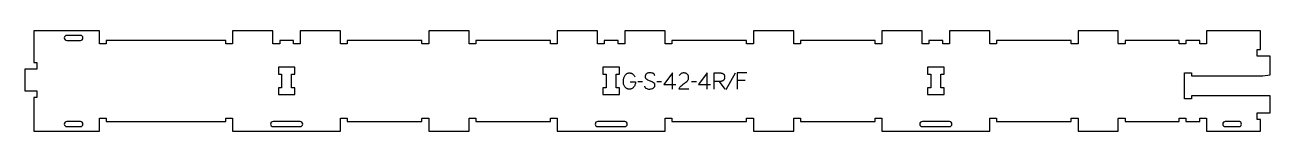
# Model space of a CAD drawing. Extents: x 0 to 2301, y 0 to 186.
import ezdxf

# ---------------------------------------------------------------- set-up
doc = ezdxf.new("R2010")
doc.units = 0
for name, color, linetype in [('1_ANYTOOL_1MMDEEP_LABELS_S', 2, 'CONTINUOUS'), ('3_ANYTOOL_CUTTHROUGH_INSID', 4, 'CONTINUOUS'), ('4_ANYTOOL_CUTTHROUGH_OUTSI', 5, 'CONTINUOUS')]:
    doc.layers.add(name, color=color, linetype=linetype)

msp = doc.modelspace()

# ---------------------------------------------------------------- linework, layer by layer
at = {"layer": '1_ANYTOOL_1MMDEEP_LABELS_S'}
for p, q in [((1312.982631, 107.133883), (1295.796916, 76.362455)), ((1331.068345, 93.633883), (1316.582631, 93.633883)), ((1141.725488, 91.491026), (1132.939773, 91.405312)), ((1176.782631, 91.491026), (1167.996916, 91.405312)), ((1181.068345, 86.262455), (1202.839773, 86.262455)), ((1240.982631, 91.491026), (1232.196916, 91.405312)), ((1245.268345, 86.262455), (1267.039773, 86.262455)), ((1283.025488, 92.048169), (1293.482631, 77.562455))]:
    msp.add_line(p, q, dxfattribs=at)
for points in [[(1118.839773, 91.405312), (1128.611202, 91.362455, -0.031732), (1128.343091, 88.355053, -0.048764), (1127.598702, 85.437455, -0.050291), (1126.488989, 83.126947, -0.060119), (1124.904059, 81.119598, -0.036578), (1123.172039, 79.633181, -0.050793), (1121.212988, 78.473169, -0.051881), (1119.259971, 77.805425, -0.053919), (1117.211202, 77.562455, -0.055881), (1115.176055, 77.769399, -0.055271), (1113.236202, 78.419598, -0.05403), (1111.310226, 79.578791, -0.038531), (1109.625488, 81.076741, -0.067281), (1108.077774, 83.187755, -0.049165), (1107.054059, 85.608883, -0.047412), (1106.381132, 88.812802, -0.028075), (1106.196916, 92.091026, -0.03109), (1106.364443, 94.782606, -0.031496), (1106.866559, 97.432098, -0.031425), (1107.717432, 100.060342, -0.02824), (1108.875488, 102.569598, -0.064555), (1110.404291, 104.721123, -0.078906), (1112.470131, 106.346383, -0.076878), (1115.093732, 107.320933, -0.050594), (1117.896916, 107.605312, -0.039946), (1119.556477, 107.472515, -0.052714), (1121.159416, 107.037455, -0.053511), (1122.542613, 106.322121, -0.05153), (1123.746916, 105.333883, -0.040443), (1125.78714, 102.910742, -0.04035), (1127.411202, 100.191026)], [(1163.968345, 103.019598, 0.071867), (1163.775231, 104.356204, 0.100684), (1163.148702, 105.537455, 0.047558), (1162.674148, 106.013905, 0.038563), (1162.124148, 106.402633, 0.037928), (1161.426961, 106.750102, 0.026634), (1160.689773, 107.005312, 0.028461), (1157.66644, 107.691295, 0.041577), (1154.582631, 107.948169, 0.036938), (1153.080271, 107.837029, 0.041531), (1151.614773, 107.492812, 0.041583), (1150.237397, 106.915604, 0.038125), (1148.968345, 106.126741, 0.057611), (1147.898192, 105.134836, 0.065808), (1147.104059, 103.914241, 0.06469), (1146.626563, 102.454686, 0.046778), (1146.482631, 100.919598, 0.052235), (1146.644986, 99.369755, 0.075448), (1147.189773, 97.919598, 0.076671), (1148.105865, 96.746545, 0.061023), (1149.311202, 95.862455, 0.021951), (1152.340056, 94.335109, 0.018213), (1155.482631, 93.055312, -0.02405), (1158.584115, 91.74985, -0.02981), (1161.525488, 90.119598, -0.068439), (1162.666789, 89.153667, -0.079282), (1163.475488, 87.901741, -0.076308), (1163.900487, 86.323059, -0.047772), (1163.925488, 84.676741, -0.046243), (1163.632253, 82.995781, -0.06359), (1162.982631, 81.424955, -0.064671), (1162.009807, 80.140766, -0.057073), (1160.754059, 79.126741, -0.067522), (1157.785751, 77.76383, -0.070793), (1154.561202, 77.262455, -0.064027), (1151.422187, 77.62497, -0.070447), (1148.496916, 78.805312, -0.054374), (1147.338499, 79.654945, -0.074742), (1146.439773, 80.766026, -0.075199), (1145.916766, 82.072405, -0.057737), (1145.754059, 83.476741)], [(1227.268345, 77.648169), (1208.968345, 77.691026, -0.034491), (1209.631123, 79.438358, -0.037732), (1210.537988, 81.071383, -0.037744), (1211.677282, 82.54602, -0.03482), (1213.018345, 83.841026, -0.00859), (1215.97757, 86.239609, -0.008791), (1219.018345, 88.533883, 0.020588), (1221.837633, 90.767326, 0.025206), (1224.439773, 93.248169, 0.046908), (1225.460368, 94.549411, 0.051091), (1226.207631, 96.023169, 0.050722), (1226.656363, 97.671344, 0.041139), (1226.796916, 99.376741, 0.039396), (1226.654271, 101.184326, 0.058519), (1226.164773, 102.923169, 0.060358), (1225.374216, 104.330285, 0.061397), (1224.268345, 105.505312, 0.048006), (1222.912388, 106.427272, 0.045901), (1221.407631, 107.080312, 0.045216), (1219.667569, 107.482872, 0.034258), (1217.882631, 107.605312, 0.055622), (1215.24806, 107.311325, 0.079896), (1212.804059, 106.330312, 0.080617), (1210.834672, 104.664612, 0.060287), (1209.396916, 102.505312)], [(1274.025488, 77.605312), (1274.025488, 107.605312), (1285.382631, 107.605312, -0.030274), (1287.148444, 107.498296, -0.049), (1288.870131, 107.115133, -0.050774), (1290.202653, 106.522677, -0.06445), (1291.361202, 105.644598, -0.0646), (1292.251113, 104.508567, -0.052254), (1292.855845, 103.193705, -0.050381), (1293.24498, 101.501156, -0.031337), (1293.354059, 99.762455, -0.040022), (1293.243898, 98.388398, -0.042626), (1292.909416, 97.051741, -0.04247), (1292.340731, 95.762021, -0.036572), (1291.575488, 94.576741, -0.051097), (1290.63371, 93.562785, -0.061981), (1289.491559, 92.787455, -0.061813), (1288.182557, 92.310955, -0.049309), (1286.796916, 92.133883, -0.003273), (1285.929265, 92.096192, -0.003121), (1285.061202, 92.069598, -0.003882), (1284.04342, 92.052678, -0.002215), (1283.025488, 92.048169), (1274.068345, 92.048169)]]:
    msp.add_lwpolyline(points, format="xyb", dxfattribs=at)
for points in [[(1197.054059, 77.605312), (1197.096916, 107.648169), (1181.068345, 86.262455)], [(1261.254059, 77.605312), (1261.296916, 107.648169), (1245.268345, 86.262455)], [(1334.239773, 107.605312), (1316.582631, 107.605312), (1316.582631, 77.605312)]]:
    msp.add_lwpolyline(points, dxfattribs=at)
at = {"layer": '3_ANYTOOL_CUTTHROUGH_INSID'}
for points in [[(77.558852, 177, 1), (77.558852, 167.5), (102.558852, 167.5, 1), (102.558852, 177)], [(77.558852, 8.5), (102.558852, 8.5, 1), (102.558852, 18), (77.558852, 18, 1)], [(458.677084, 8.5), (508.677084, 8.5, 1), (508.677084, 18), (458.677084, 18, 1)], [(1058.677084, 8.5), (1108.677084, 8.5, 0.414214), (1113.427084, 13.25, 0.414214), (1108.677084, 18), (1058.677084, 18, 1)], [(1658.677084, 8.5), (1708.677084, 8.5, 1), (1708.677084, 18), (1658.677084, 18, 1)], [(2218.677084, 8.5), (2244.417433, 8.5, 0.12263), (2246.072524, 8.912125, 0.106401), (2247.386699, 10.019238, 0.09127), (2248.173748, 11.543392, 0.148392), (2248.173748, 14.956608, 0.09127), (2247.386699, 16.480762, 0.106401), (2246.072524, 17.587875, 0.12263), (2244.417433, 18), (2218.677084, 18, 0.414214), (2213.927084, 13.25, 0.414214)]]:
    msp.add_lwpolyline(points, format="xyb", close=True, dxfattribs=at)
for points in [[(474.427084, 105.544253), (474.427084, 80.044253), (468.427084, 80.044253), (468.427084, 67.544253), (498.927084, 67.544253), (498.927084, 80.044253), (492.927084, 80.044253), (492.927084, 105.544253), (498.927084, 105.544253), (498.927084, 118.044253), (468.427084, 118.044253), (468.427084, 105.544253)], [(1074.427084, 105.544253), (1074.427084, 80.044253), (1068.427084, 80.044253), (1068.427084, 67.544253), (1098.927084, 67.544253), (1098.927084, 80.044253), (1092.927084, 80.044253), (1092.927084, 105.544253), (1098.927084, 105.544253), (1098.927084, 118.044253), (1068.427084, 118.044253), (1068.427084, 105.544253)], [(1674.427084, 105.544253), (1674.427084, 80.044253), (1668.427084, 80.044253), (1668.427084, 67.544253), (1698.927084, 67.544253), (1698.927084, 80.044253), (1692.927084, 80.044253), (1692.927084, 105.544253), (1698.927084, 105.544253), (1698.927084, 118.044253), (1668.427084, 118.044253), (1668.427084, 105.544253)]]:
    msp.add_lwpolyline(points, close=True, dxfattribs=at)
at = {"layer": '4_ANYTOOL_CUTTHROUGH_OUTSI'}
msp.add_lwpolyline([(333.677084, 167.5), (150.078611, 167.5), (150.078611, 161.75, -0.414214), (149.828611, 161.5), (137.828611, 161.5, -0.414214), (137.578611, 161.75), (137.578611, 185.5), (16.3, 185.5), (16.3, 126.822251), (22.05, 126.822251, -0.414214), (22.3, 126.572251), (22.3, 114.572251, -0.414214), (22.05, 114.322251), (0, 114.322251), (0, 74.822251), (22.05, 74.822251, -0.414214), (22.3, 74.572251), (22.3, 62.572251, -0.414214), (22.05, 62.322251), (16.3, 62.322251), (16.3, 0), (137.578611, 0), (137.578611, 23.75, -0.414214), (137.828611, 24), (149.828611, 24, -0.414214), (150.078611, 23.75), (150.078611, 18), (333.677084, 18), (371.427084, 18), (371.427084, 23.75, -0.414214), (371.677084, 24), (383.677084, 24, -0.414214), (383.927084, 23.75), (383.927084, 0), (583.427084, 0), (583.427084, 23.75, -0.414214), (583.677084, 24), (595.677084, 24, -0.414214), (595.927084, 23.75), (595.927084, 18), (733.927084, 18), (733.927084, 23.75, -0.414214), (734.177084, 24), (746.177084, 24, -0.414214), (746.427084, 23.75), (746.427084, 0), (820.927084, 0), (820.927084, 23.75, -0.414214), (821.177084, 24), (833.177084, 24, -0.414214), (833.427084, 23.75), (833.427084, 18), (971.427084, 18), (971.427084, 23.75, -0.414214), (971.677084, 24), (983.677084, 24, -0.414214), (983.927084, 23.75), (983.927084, 0), (1183.427084, 0), (1183.427084, 23.75, -0.414214), (1183.677084, 24), (1195.677084, 24, -0.414214), (1195.927084, 23.75), (1195.927084, 18), (1333.927084, 18), (1333.927084, 23.75, -0.414214), (1334.177084, 24), (1346.177084, 24, -0.414214), (1346.427084, 23.75), (1346.427084, 0), (1420.927084, 0), (1420.927084, 23.75, -0.414214), (1421.177084, 24), (1433.177084, 24, -0.414214), (1433.427084, 23.75), (1433.427084, 18), (1571.427084, 18), (1571.427084, 23.75, -0.414214), (1571.677084, 24), (1583.677084, 24, -0.414214), (1583.927084, 23.75), (1583.927084, 0), (1783.427084, 0), (1783.427084, 23.75, -0.414214), (1783.677084, 24), (1795.677084, 24, -0.414214), (1795.927084, 23.75), (1795.927084, 18), (1933.927084, 18), (1933.927084, 23.75, -0.414214), (1934.177084, 24), (1946.177084, 24, -0.414214), (1946.427084, 23.75), (1946.427084, 0), (2020.927084, 0), (2020.927084, 23.75, -0.414214), (2021.177084, 24), (2033.177084, 24, -0.414214), (2033.427084, 23.75), (2033.427084, 18), (2133.427084, 18), (2133.427084, 23.75, -0.414214), (2133.677084, 24), (2145.677084, 24, -0.414214), (2145.927084, 23.75), (2145.927084, 18), (2171.427084, 18), (2171.427084, 23.75, -0.414214), (2171.677084, 24), (2183.677084, 24, -0.414214), (2183.927084, 23.75), (2183.927084, 0), (2283.427084, 0), (2283.427084, 21.5), (2277.677084, 21.5, -0.414214), (2277.427084, 21.75), (2277.427084, 33.75, -0.414214), (2277.677084, 34), (2301.427084, 34), (2301.427084, 65.588506), (2155.927101, 65.588506), (2155.927101, 59.838506, -0.414214), (2155.677101, 59.588506), (2143.677101, 59.588506, -0.414214), (2143.427101, 59.838506), (2143.427101, 65.838506), (2143.427101, 101.838506), (2143.427101, 107.838506, -0.414214), (2143.677101, 108.088506), (2155.677101, 108.088506, -0.414214), (2155.927101, 107.838506), (2155.927101, 102.088506), (2283.67701, 102.089201, -0.00002), (2301.427084, 103.974857), (2301.427084, 138.5), (2277.677084, 138.5, -0.414214), (2277.427084, 138.75), (2277.427084, 150.75, -0.414214), (2277.677084, 151), (2283.427084, 151), (2283.427084, 185.5), (2183.927084, 185.5), (2183.927084, 161.75, -0.414214), (2183.677084, 161.5), (2171.677084, 161.5, -0.414214), (2171.427084, 161.75), (2171.427084, 167.5), (2145.927084, 167.5), (2145.927084, 161.75, -0.414214), (2145.677084, 161.5), (2133.677084, 161.5, -0.414214), (2133.427084, 161.75), (2133.427084, 167.5), (2033.427084, 167.5), (2033.427084, 161.75, -0.414214), (2033.177084, 161.5), (2021.177084, 161.5, -0.414214), (2020.927084, 161.75), (2020.927084, 185.5), (1946.427084, 185.5), (1946.427084, 161.75, -0.414214), (1946.177084, 161.5), (1934.177084, 161.5, -0.414214), (1933.927084, 161.75), (1933.927084, 167.5), (1795.927084, 167.5), (1795.927084, 161.75, -0.414214), (1795.677084, 161.5), (1783.677084, 161.5, -0.414214), (1783.427084, 161.75), (1783.427084, 185.5), (1708.927084, 185.5), (1708.927084, 161.75, -0.414214), (1708.677084, 161.5), (1696.677084, 161.5, -0.414214), (1696.427084, 161.75), (1696.427084, 167.5), (1670.927084, 167.5), (1670.927084, 161.75, -0.414214), (1670.677084, 161.5), (1658.677084, 161.5, -0.414214), (1658.427084, 161.75), (1658.427084, 185.5), (1583.927084, 185.5), (1583.927084, 161.75, -0.414214), (1583.677084, 161.5), (1571.677084, 161.5, -0.414214), (1571.427084, 161.75), (1571.427084, 167.5), (1433.427084, 167.5), (1433.427084, 161.75, -0.414214), (1433.177084, 161.5), (1421.177084, 161.5, -0.414214), (1420.927084, 161.75), (1420.927084, 185.5), (1346.427084, 185.5), (1346.427084, 161.75, -0.414214), (1346.177084, 161.5), (1334.177084, 161.5, -0.414214), (1333.927084, 161.75), (1333.927084, 167.5), (1195.927084, 167.5), (1195.927084, 161.75, -0.414214), (1195.677084, 161.5), (1183.677084, 161.5, -0.414214), (1183.427084, 161.75), (1183.427084, 185.5), (1108.927084, 185.5), (1108.927084, 161.75, -0.414214), (1108.677084, 161.5), (1096.677084, 161.5, -0.414214), (1096.427084, 161.75), (1096.427084, 167.5), (1070.927084, 167.5), (1070.927084, 161.75, -0.414214), (1070.677084, 161.5), (1058.677084, 161.5, -0.414214), (1058.427084, 161.75), (1058.427084, 185.5), (983.927084, 185.5), (983.927084, 161.75, -0.414214), (983.677084, 161.5), (971.677084, 161.5, -0.414214), (971.427084, 161.75), (971.427084, 167.5), (833.427084, 167.5), (833.427084, 161.75, -0.414214), (833.177084, 161.5), (821.177084, 161.5, -0.414214), (820.927084, 161.75), (820.927084, 185.5), (746.427084, 185.5), (746.427084, 161.75, -0.414214), (746.177084, 161.5), (734.177084, 161.5, -0.414214), (733.927084, 161.75), (733.927084, 167.5), (595.927084, 167.5), (595.927084, 161.75, -0.414214), (595.677084, 161.5), (583.677084, 161.5, -0.414214), (583.427084, 161.75), (583.427084, 185.5), (508.927084, 185.5), (508.927084, 161.75, -0.414214), (508.677084, 161.5), (496.677084, 161.5, -0.414214), (496.427084, 161.75), (496.427084, 167.5), (470.927084, 167.5), (470.927084, 161.75, -0.414214), (470.677084, 161.5), (458.677084, 161.5, -0.414214), (458.427084, 161.75), (458.427084, 185.5), (383.927084, 185.5), (383.927084, 161.75, -0.414214), (383.677084, 161.5), (371.677084, 161.5, -0.414214), (371.427084, 161.75), (371.427084, 167.5)], format="xyb", close=True, dxfattribs=at)

doc.saveas('drawing.dxf')
